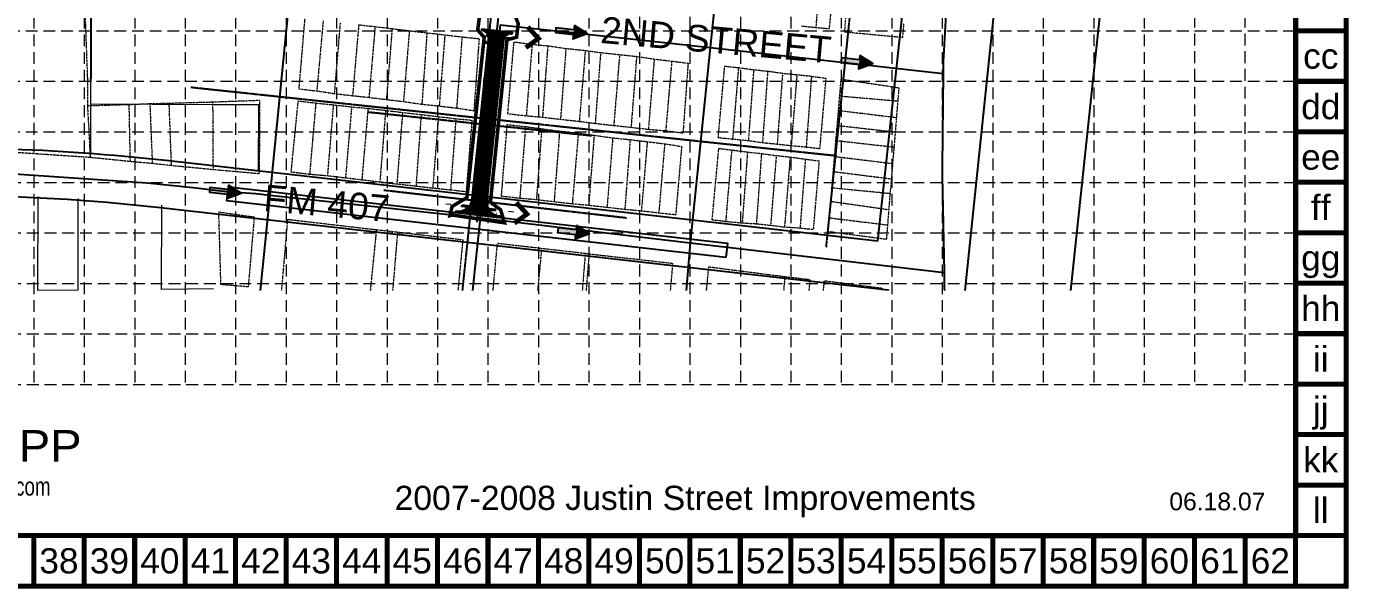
# Model space of a CAD drawing. Extents: x 332488 to 337969, y 579146 to 583084.
# Drawn here: x 335729 to 337969, y 579146 to 580098 of the extents above; entities that cross this region are included whole.
import ezdxf
from ezdxf.enums import TextEntityAlignment as Align

# ---------------------------------------------------------------- set-up
doc = ezdxf.new("R2010")
doc.units = 0
doc.header["$MEASUREMENT"] = 0
for name, pattern in [('ACAD_ISO14W100', [24, 12, -3, 0, -3, 0, -3, 0, -3]), ('CENTER2', [1.125, 0.75, -0.125, 0.125, -0.125]), ('DASHED', [0.75, 0.5, -0.25]), ('HIDDEN', [0.375, 0.25, -0.125]), ('PHANTOM', [2.5, 1.25, -0.25, 0.25, -0.25, 0.25, -0.25])]:
    doc.linetypes.add(name, pattern=pattern)
doc.layers.get('0').update_dxf_attribs({"color": 6})
for name, color, linetype in [('ARROWS', 252, 'Continuous'), ('BASE', 7, 'Continuous'), ('E-CULVERT', 1, 'Continuous'), ('E-FIRE HYD', 2, 'Continuous'), ('E-FLOWLINE-CULVERT', 1, 'ACAD_ISO14W100'), ('E-PVMT-FM407', 7, 'Continuous'), ('E-SanitarySewer', 2, 'HIDDEN'), ('E-WATER', 2, 'DASHED'), ('E-WATER VALVE', 7, 'Continuous'), ('GRID', 254, 'HIDDEN'), ('LIMITS OF DISTURBANCE', 1, 'PHANTOM'), ('LOGO', 7, 'Continuous'), ('P-CULVERT', 2, 'Continuous'), ('P-DRIVEWAY TRANSITION', 2, 'Continuous'), ('P-DRIVEWAY TRANSITION-H', 6, 'Continuous'), ('P-PVMT', 2, 'Continuous'), ('P-PVMT-H-Snyder', 6, 'Continuous'), ('parcel', 8, 'Continuous'), ('ROADS', 5, 'Continuous'), ('row', 1, 'Continuous'), ('SILT FENCE', 200, 'Continuous'), ('STREETNAME', 2, 'Continuous'), ('subdiv', 6, 'PHANTOM')]:
    doc.layers.add(name, color=color, linetype=linetype)
doc.layers.add('QUANTITIES', color=4, linetype='Continuous', plot=False)
doc.styles.add('LOGO1', font='ROCKEB.TTF', dxfattribs={"height": 25})
doc.styles.add('S1', font='simplex.shx', dxfattribs={"height": 60})
doc.styles.get("Standard").update_dxf_attribs({"font": 'ARIAL.TTF'})
doc.dimstyles.new('STANDARD$7', dxfattribs={"dimscale": 4, "dimtxt": 0.1, "dimasz": 0.15, "dimexe": 0.1, "dimexo": 0.05, "dimgap": 0.1, "dimtad": 0, "dimtoh": 1, "dimdec": 4, "dimzin": 0, "dimdsep": 46, "dimtxsty": 'S1', "dimcen": 0.1, "dimclrd": 256, "dimclre": 256, "dimclrt": 256, "dimadec": 0, "dimazin": 0, "dimtfac": 1, "dimtdec": 0, "dimtofl": 0, "dimtmove": 0, "dimatfit": 3, "dimfxl": 0, "dimtolj": 1, "dimtzin": 0, "dimlwd": -1, "dimlwe": -1, "dimarcsym": 0})

# ---------------------------------------------------------------- blocks, each defined once
blk = doc.blocks.new('E-WATER VALVE')
at = {"layer": 'E-WATER VALVE'}
for p, q in [((-1.3, 1.5), (1.3, 1.5)), ((0, 1.5), (0, -1.5))]:
    blk.add_line(p, q, dxfattribs=at)
blk = doc.blocks.new('FH')
at = {"layer": 'E-FIRE HYD'}
for p, q in [((336621.1, 580808.5), (336622.1, 580808.5)), ((336623.5, 580810.9), (336623.5, 580809.8)), ((336623.5, 580807.1), (336623.5, 580806.1)), ((336624.8, 580808.5), (336625.9, 580808.5))]:
    blk.add_line(p, q, dxfattribs=at)
at = {"layer": 'E-FIRE HYD', "linetype": 'Continuous'}
blk.add_circle((336623.5, 580808.5), 1.33, dxfattribs=at)
blk = doc.blocks.new('new logo')
at = {"layer": 'LOGO'}
h = blk.add_hatch(color=170, dxfattribs=at)
h.paths.add_polyline_path([(67.4, 44.1), (66.8, 44.7), (66.3, 45.2), (66, 45.8), (65.5, 46.4), (65.1, 47.2), (64.7, 47.9), (64.4, 48.5), (64.2, 49), (63.9, 49.6), (63.7, 50.1), (63.3, 51), (62.9, 52), (62.6, 52.8), (62.4, 53.3), (62.2, 53.7), (62.1, 54.2), (61.9, 54.7), (61.7, 55.2), (61.5, 55.7), (61.3, 56.3), (61, 56.8), (60.8, 57.4), (60.5, 57.9), (60.2, 58.5), (60, 59.1), (59.7, 59.6), (59.3, 60.2), (59, 60.8), (58.7, 61.3), (58.3, 61.9), (58, 62.4), (57.6, 62.9), (57.3, 63.4), (56.9, 63.9), (56.6, 64.3), (56.3, 64.7), (55.9, 65.1), (55.6, 65.5), (55.2, 65.9), (54.9, 66.2), (54, 66.2), (52.9, 66.3), (52, 66.5), (51.5, 66.6), (50.9, 66.8), (50.3, 67), (49.4, 67.4), (48.3, 67.9), (47.3, 68.6), (46.5, 69.3), (45.7, 70), (45, 70.8), (44.4, 71.5), (44, 72.2), (43.6, 72.7), (43.4, 72.9), (43.2, 73.2), (43.1, 73.4), (43, 73.5), (42.8, 73.7), (42.7, 73.7), (42.7, 73.8), (42.6, 73.8), (42.5, 73.7), (42.5, 73.6), (42.4, 73.5), (42.4, 73.4), (42.3, 73.2), (42.2, 72.8), (42, 72.1), (41.7, 71.5), (41.4, 70.9), (41, 70.3), (40.5, 69.8), (40, 69.2), (39.4, 68.7), (38.8, 68.2), (38.1, 67.7), (37.3, 67.3), (36.5, 66.9), (35.7, 66.6), (34.9, 66.3), (34, 66.1), (33, 66), (31.9, 65.9), (30.8, 65.9), (29.6, 65.9), (28.6, 66), (27.6, 66.1), (26.7, 66.4), (25.8, 66.7), (25, 67.1), (24.1, 67.6), (23.2, 68.2), (22.4, 68.9), (21.8, 69.5), (21.4, 69.9), (21, 70.4), (20.6, 70.9), (20.2, 71.5), (19.9, 72.1), (19.5, 72.9), (19.2, 73.8), (18.9, 74.8, -0.595729), (106.3, 106.8), (107, 107.5), (107.5, 108), (108.1, 108.6, 37.93689), (112.3, 104.5), (112.1, 104.2), (111.6, 103.7), (111.1, 103.1), (110.6, 102.5, -0.146449), (123.6, 75), (123.3, 74.5), (123.1, 74), (122.9, 73.5), (122.8, 73.1), (122.5, 72.4), (122.2, 71.7), (121.9, 71.1), (121.5, 70.5), (121.1, 70), (120.7, 69.5), (120.2, 69), (119.6, 68.6), (119, 68.1), (118.4, 67.7), (117.8, 67.4), (117.1, 67), (116.5, 66.7), (115.8, 66.5), (115, 66.3), (114.3, 66.1), (113.5, 66), (112.7, 65.9), (111.9, 65.8), (111.1, 65.8), (110.3, 65.8), (109.4, 65.9), (108.6, 66), (107.7, 66.2), (106.8, 66.4), (105.9, 66.7), (105.1, 67.1), (104.3, 67.5), (103.5, 68), (102.8, 68.6), (102.1, 69.3), (101.4, 70), (100.8, 70.7), (100.2, 71.4), (99.8, 72), (99.5, 72.5), (99.4, 72.8), (99.3, 73), (99.1, 73.2), (99, 73.4), (98.9, 73.5), (98.8, 73.6), (98.7, 73.6), (98.6, 73.6), (98.5, 73.5), (98.4, 73.4), (98.4, 73.3), (98.3, 73.2), (98.2, 73), (98.1, 72.8), (97.8, 72.4), (97.4, 71.8), (96.9, 71.1), (96.4, 70.5), (95.9, 70.1), (95.4, 69.6), (94.8, 69.1), (94.2, 68.6), (93.5, 68.2), (92.8, 67.7), (91.9, 67.3), (91, 66.9), (90.1, 66.6), (89.4, 66.4), (88.6, 66.2), (87.8, 66.1), (87.6, 65.6), (87.4, 65.1), (87.1, 64.4), (86.9, 63.8), (86.6, 63), (86.3, 62.2), (85.9, 61.3), (85.6, 60.4), (85.3, 59.5), (84.9, 58.6), (84.6, 57.7), (84.2, 56.7), (83.9, 55.8), (83.5, 54.9), (83.2, 54), (82.9, 53.2), (82.6, 52.4), (82.3, 51.6), (82.1, 51), (81.9, 50.3), (81.6, 49.8), (81.3, 48.9), (80.9, 48.1), (80.5, 47.3), (80.1, 46.6), (79.6, 45.9), (79.1, 45.4), (78.6, 44.8), (78.1, 44.3), (77.6, 43.9), (77, 43.5), (76.5, 43.1), (75.9, 42.8), (75.3, 42.6), (74.6, 42.3), (73.7, 42.1), (73, 41.9), (72.2, 41.9), (71.6, 42), (70.9, 42.2), (70.1, 42.5), (69.4, 42.8), (68.7, 43.1), (68, 43.5)])
h.paths.add_polyline_path([(71.8, 72), (70.7, 73.9), (70.1, 75.2), (69.7, 74.3), (68.7, 72.6), (67.9, 71.7), (67.9, 71.5), (68.1, 71.2), (68.3, 71), (68.4, 70.8), (68.5, 70.6), (68.7, 70.4), (68.8, 70.2), (68.9, 70.1), (69, 70), (69.1, 69.8), (69.3, 69.7), (69.4, 69.7), (69.5, 69.6), (69.6, 69.5), (69.7, 69.5), (69.8, 69.4), (69.9, 69.4), (70.1, 69.3), (70.2, 69.3), (70.3, 69.2), (70.4, 69.2), (70.5, 69.2), (70.6, 69.2), (70.8, 69.2), (70.9, 69.2), (71, 69.2), (71.1, 69.2), (71.2, 69.2), (71.3, 69.2), (71.4, 69.2), (71.5, 69.2), (71.6, 69.2), (71.7, 69.3), (71.8, 69.3), (71.9, 69.3), (72, 69.4), (72.1, 69.5), (72.2, 69.5), (72.3, 69.6), (72.5, 69.6), (72.6, 69.7), (72.7, 69.8), (72.8, 69.9), (72.9, 70), (73, 70.1), (73.1, 70.2), (73.2, 70.3), (73.3, 70.4), (72.5, 71.1)], flags=17)
blk.add_hatch(color=240, dxfattribs=at).paths.add_polyline_path([(117.7, 117.3), (118.9, 118.2), (119.8, 118.9), (120.6, 119.5), (121.3, 119.9), (121.9, 120.3), (122.4, 120.6), (122.8, 120.9), (123.1, 121.1), (123.4, 121.3), (123.7, 121.4), (124, 121.6), (124.2, 121.7), (124.4, 121.8), (124.6, 121.9), (124.8, 121.9), (125, 122), (125.2, 122.1), (125.4, 122.2), (125.6, 122.2), (125.8, 122.3), (125.9, 122.4), (126.1, 122.4), (126.3, 122.5), (126.4, 122.5), (126.6, 122.6), (126.7, 122.6), (126.8, 122.7), (126.9, 122.7), (127.1, 122.7), (127.2, 122.8), (127.3, 122.8), (127.4, 122.8), (127.5, 122.8), (127.6, 122.8), (127.7, 122.8), (127.8, 122.8), (127.9, 122.8), (128, 122.8), (128.1, 122.8), (128.1, 122.8), (128.2, 122.8), (128.3, 122.8), (128.4, 122.8), (128.4, 122.7), (128.5, 122.7), (128.5, 122.7), (128.6, 122.7), (128.6, 122.6), (128.7, 122.6), (128.7, 122.6), (128.7, 122.5), (128.7, 122.5), (128.8, 122.4), (128.8, 122.4), (128.8, 122.3), (128.8, 122.3), (128.8, 122.2), (128.8, 122.1), (128.8, 122.1), (128.8, 122), (128.8, 121.9), (128.8, 121.8), (128.8, 121.8), (128.8, 121.7), (128.8, 121.6), (128.7, 121.5), (128.7, 121.4), (128.7, 121.3), (128.6, 121.3), (128.6, 121.2), (128.5, 121.1), (128.4, 121), (128.4, 120.8), (128.3, 120.7), (128.2, 120.6), (128.1, 120.4), (128, 120.3), (127.8, 120.1), (127.7, 120), (127.6, 119.8), (127.4, 119.6), (127.3, 119.4), (127.1, 119.2), (126.8, 119), (126.6, 118.8), (126.3, 118.5), (125.9, 118.2), (125.5, 117.9), (125.1, 117.5), (124.6, 117), (124, 116.6), (123.5, 116.1), (122.9, 115.6), (122.3, 115.1), (121.7, 114.5), (121.1, 114), (120.6, 113.5), (120, 113), (119.5, 112.5), (119, 112), (118.5, 111.5), (118, 111), (117.5, 110.5), (117, 109.9), (116.5, 109.4), (116, 108.8), (115.5, 108.3), (115, 107.7), (114.5, 107.1), (114, 106.6), (113.5, 106), (113, 105.4), (112.5, 104.8), (112.1, 104.2), (111.6, 103.7), (111.1, 103.1), (110.6, 102.4), (110.1, 101.8), (109.6, 101.1), (109, 100.4), (108.5, 99.7), (107.9, 98.9), (107.3, 98.1), (106.7, 97.3), (106, 96.4), (105.4, 95.6), (104.8, 94.7), (104.2, 93.9), (103.6, 93.1), (103.1, 92.3), (102.5, 91.5), (102, 90.6), (101.4, 89.8), (100.9, 89), (100.3, 88.2), (99.8, 87.3), (99.2, 86.5), (98.6, 85.6), (98.1, 84.7), (97.5, 83.8), (96.9, 82.9), (96.4, 82), (95.9, 81.1), (95.4, 80.3), (94.9, 79.5), (94.5, 78.7), (94, 78), (93.6, 77.2), (93.2, 76.5), (92.8, 75.8), (92.4, 75), (92, 74.3), (91.6, 73.5), (91.2, 72.8), (90.8, 72), (90.4, 71.3), (90, 70.6), (89.6, 69.9), (89.3, 69.3), (89, 68.7), (88.8, 68.2), (88.5, 67.7), (88.3, 67.3), (88.1, 66.9), (88, 66.5), (87.8, 66.1), (87.6, 65.6), (87.4, 65.1), (87.1, 64.4), (86.9, 63.8), (86.6, 63), (86.3, 62.2), (85.9, 61.3), (85.6, 60.4), (85.3, 59.5), (84.9, 58.6), (84.6, 57.7), (84.2, 56.7), (83.9, 55.8), (83.5, 54.9), (83.2, 54), (82.9, 53.2), (82.6, 52.4), (82.3, 51.6), (82.1, 51), (81.9, 50.3), (81.6, 49.8), (81.4, 49.2), (81.2, 48.7), (81, 48.3), (80.8, 47.9), (80.6, 47.5), (80.4, 47.1), (80.2, 46.7), (80, 46.4), (79.7, 46.1), (79.5, 45.8), (79.2, 45.5), (79, 45.2), (78.7, 44.9), (78.5, 44.7), (78.2, 44.4), (78, 44.2), (77.7, 44), (77.4, 43.8), (77.2, 43.6), (76.9, 43.4), (76.6, 43.2), (76.3, 43), (76, 42.9), (75.7, 42.7), (75.5, 42.6), (75.2, 42.5), (74.9, 42.4), (74.6, 42.3), (74.3, 42.2), (74, 42.1), (73.8, 42.1), (73.5, 42), (73.2, 42), (73, 41.9), (72.7, 41.9), (72.5, 41.9), (72.2, 41.9), (72, 42), (71.8, 42), (71.5, 42.1), (71.3, 42.1), (71.1, 42.2), (70.8, 42.2), (70.6, 42.3), (70.4, 42.4), (70.1, 42.5), (69.9, 42.6), (69.6, 42.7), (69.4, 42.8), (69.2, 42.9), (68.9, 43), (68.7, 43.1), (68.5, 43.2), (68.2, 43.4), (68, 43.6), (67.8, 43.7), (67.6, 43.9), (67.4, 44.1), (67.2, 44.3), (67, 44.5), (66.8, 44.7), (66.6, 44.9), (66.5, 45.1), (66.3, 45.4), (66.1, 45.6), (65.9, 45.9), (65.7, 46.2), (65.4, 46.6), (65.2, 47), (65, 47.4), (64.7, 47.9), (64.4, 48.5), (64.2, 49), (63.9, 49.6), (63.7, 50.1), (63.4, 50.7), (63.2, 51.3), (63, 51.8), (62.8, 52.3), (62.6, 52.8), (62.4, 53.3), (62.2, 53.7), (62.1, 54.2), (61.9, 54.7), (61.7, 55.2), (61.5, 55.7), (61.3, 56.3), (61, 56.8), (60.8, 57.4), (60.5, 57.9), (60.2, 58.5), (60, 59.1), (59.7, 59.6), (59.3, 60.2), (59, 60.8), (58.7, 61.3), (58.3, 61.9), (58, 62.4), (57.6, 62.9), (57.3, 63.4), (56.9, 63.9), (56.6, 64.3), (56.3, 64.7), (55.9, 65.1), (55.6, 65.5), (55.2, 65.9), (54.9, 66.3), (54.5, 66.6), (54.1, 67), (53.7, 67.4), (53.3, 67.8), (52.8, 68.1), (52.4, 68.5), (51.9, 68.9), (51.4, 69.3), (50.9, 69.7), (50.5, 70), (50, 70.4), (49.5, 70.8), (49.1, 71.1), (48.7, 71.5), (48.2, 71.8), (47.8, 72.1), (47.5, 72.4), (47.1, 72.7), (46.8, 72.9), (46.6, 73.1), (46.3, 73.3), (46.1, 73.5), (45.9, 73.6), (45.7, 73.8), (45.6, 73.9), (45.5, 74), (45.3, 74.2), (45.2, 74.3), (45.1, 74.4), (45, 74.6), (45, 74.7), (44.9, 74.8), (44.8, 75), (44.8, 75.1), (44.8, 75.2), (44.7, 75.4), (44.7, 75.5), (44.7, 75.7), (44.7, 75.8), (44.7, 76), (44.7, 76.1), (44.7, 76.3), (44.8, 76.4), (44.8, 76.6), (44.9, 76.7), (44.9, 76.9), (45, 77.1), (45.1, 77.2), (45.2, 77.4), (45.3, 77.6), (45.4, 77.8), (45.6, 78), (45.7, 78.2), (45.9, 78.5), (46.1, 78.7), (46.3, 79), (46.6, 79.3), (46.8, 79.5), (47.1, 79.8), (47.3, 80.1), (47.6, 80.4), (47.9, 80.7), (48.2, 81), (48.5, 81.3), (48.8, 81.6), (49.2, 81.9), (49.5, 82.2), (49.8, 82.5), (50.1, 82.7), (50.4, 83), (50.7, 83.2), (51, 83.4), (51.2, 83.6), (51.5, 83.8), (51.7, 83.9), (51.9, 84.1), (52.1, 84.2), (52.2, 84.3), (52.4, 84.4), (52.5, 84.5), (52.7, 84.5), (52.8, 84.6), (53, 84.6), (53.1, 84.6), (53.2, 84.7), (53.3, 84.7), (53.5, 84.7), (53.6, 84.7), (53.7, 84.7), (53.8, 84.7), (54, 84.7), (54.1, 84.6), (54.2, 84.6), (54.3, 84.5), (54.5, 84.5), (54.6, 84.4), (54.7, 84.4), (54.9, 84.3), (55, 84.2), (55.2, 84.1), (55.3, 84.1), (55.5, 84), (55.7, 83.9), (55.9, 83.7), (56.1, 83.6), (56.4, 83.4), (56.7, 83.2), (57, 83), (57.3, 82.8), (57.7, 82.5), (58, 82.3), (58.4, 82), (58.8, 81.7), (59.2, 81.4), (59.6, 81.1), (60, 80.8), (60.4, 80.5), (60.8, 80.2), (61.2, 79.9), (61.5, 79.6), (61.9, 79.3), (62.3, 78.9), (62.6, 78.6), (63, 78.3), (63.3, 77.9), (63.7, 77.5), (64, 77.2), (64.3, 76.8), (64.6, 76.4), (64.9, 76), (65.2, 75.6), (65.5, 75.2), (65.8, 74.8), (66.1, 74.4), (66.4, 74), (66.7, 73.6), (66.9, 73.2), (67.2, 72.8), (67.4, 72.5), (67.6, 72.1), (67.8, 71.8), (67.9, 71.5), (68.1, 71.2), (68.3, 71), (68.4, 70.8), (68.5, 70.6), (68.7, 70.4), (68.8, 70.2), (68.9, 70.1), (69, 70), (69.1, 69.8), (69.3, 69.7), (69.4, 69.7), (69.5, 69.6), (69.6, 69.5), (69.7, 69.5), (69.8, 69.4), (69.9, 69.4), (70.1, 69.3), (70.2, 69.3), (70.3, 69.2), (70.4, 69.2), (70.5, 69.2), (70.6, 69.2), (70.8, 69.2), (70.9, 69.2), (71, 69.2), (71.1, 69.2), (71.2, 69.2), (71.3, 69.2), (71.4, 69.2), (71.5, 69.2), (71.6, 69.2), (71.7, 69.3), (71.8, 69.3), (71.9, 69.3), (72, 69.4), (72.1, 69.5), (72.2, 69.5), (72.3, 69.6), (72.5, 69.6), (72.6, 69.7), (72.7, 69.8), (72.8, 69.9), (72.9, 70), (73, 70.1), (73.1, 70.2), (73.2, 70.3), (73.3, 70.5), (73.5, 70.6), (73.6, 70.8), (73.7, 70.9), (73.9, 71.1), (74, 71.3), (74.2, 71.5), (74.3, 71.8), (74.5, 72), (74.7, 72.3), (74.9, 72.6), (75.1, 72.8), (75.3, 73.1), (75.6, 73.5), (75.8, 73.8), (76.1, 74.1), (76.4, 74.5), (76.7, 74.9), (77, 75.3), (77.3, 75.7), (77.7, 76.1), (78, 76.5), (78.4, 77), (78.8, 77.4), (79.2, 77.9), (79.6, 78.4), (80, 78.9), (80.5, 79.5), (81, 80), (81.5, 80.6), (82, 81.1), (82.5, 81.7), (83, 82.3), (83.6, 82.9), (84.1, 83.5), (84.7, 84.1), (85.2, 84.7), (85.7, 85.3), (86.2, 85.8), (86.7, 86.4), (87.2, 86.9), (87.7, 87.4), (88.1, 87.9), (88.6, 88.5), (89.1, 89), (89.5, 89.5), (90, 90.1), (90.5, 90.6), (91, 91.2), (91.5, 91.7), (92.1, 92.3), (92.6, 92.9), (93.2, 93.5), (93.8, 94.1), (94.4, 94.8), (95, 95.4), (95.6, 96), (96.3, 96.7), (96.9, 97.3), (97.6, 98), (98.2, 98.6), (98.8, 99.2), (99.4, 99.8), (100, 100.3), (100.5, 100.9), (101.1, 101.4), (101.6, 102), (102.1, 102.5), (102.7, 103.1), (103.2, 103.6), (103.7, 104.1), (104.2, 104.7), (104.8, 105.2), (105.3, 105.8), (105.9, 106.3), (106.4, 106.9), (107, 107.5), (107.5, 108), (108.1, 108.6), (108.7, 109.2), (109.3, 109.8), (109.9, 110.3), (110.4, 110.9), (111, 111.5), (111.6, 112), (112.2, 112.6), (112.8, 113.1), (113.4, 113.6), (114, 114.2), (114.6, 114.7), (115.3, 115.3), (116, 115.9), (116.8, 116.6)])
at = {"layer": 'LOGO', "style": 'LOGO1'}
for s, height, width, p in [('SWPPP', 31.32, 1.115, (137, 67)), ('www.swppp.com', 18.112, 0.77, (135, 33.4))]:
    blk.add_text(s, height=height, dxfattribs=dict(at, width=width)).set_placement(p)
blk = doc.blocks.new('A$C796B4345')
at = {"layer": 'SILT FENCE', "color": 200, "linetype": 'DASHED', "ltscale": 80, "const_width": 8, "flags": 128}
blk.add_lwpolyline([(38.2, 22.7), (20.7, 2.7), (3, 22.3)], dxfattribs=at)
blk = doc.blocks.new('arrow')
blk.add_lwpolyline([(-67, -25.4), (-59.3, -25.4), (-59.6, -56.1), (-51.9, -56.2), (-51.6, -25.5), (-44, -25.5), (-55.3, -2.4), (-67, -25.4)], close=True)
at = {"color": 254}
for points in [[(-44, -25.5), (-67, -25.4), (-55.3, -2.4), (-67, -25.4)], [(-59.6, -56.1), (-51.9, -56.2), (-59.3, -25.4), (-51.6, -25.5)]]:
    blk.add_solid(points, dxfattribs=at)

msp = doc.modelspace()

# ---------------------------------------------------------------- hatches: boundary and pattern name
at = {"layer": 'P-DRIVEWAY TRANSITION-H'}
h = msp.add_hatch(dxfattribs=at)
h.set_pattern_fill('NET', color=253, scale=15, angle=45, style=0)
h.paths.add_polyline_path([(336506, 579999.4), (336504.2, 580001.6), (336505.2, 580010.9), (336507.4, 580012.7)])
h = msp.add_hatch(dxfattribs=at)
h.set_pattern_fill('NET', color=253, scale=15, angle=45, style=0)
h.set_pattern_definition([(45, (-21.399, -205.4482), (-1.3258252147, 1.3258252147), []), (135, (-21.399, -205.4482), (-1.3258252147, -1.3258252147), [])])
h.paths.add_polyline_path([(336527.9, 579997.2), (336530.1, 579999), (336531.3, 580010.3), (336529.5, 580012.5)])
h = msp.add_hatch(dxfattribs=at)
h.set_pattern_fill('NET', color=253, scale=15, angle=225, style=0)
h.set_pattern_definition([(225, (673042.5756, 1160079.9207), (1.3258252147, -1.3258252147), []), (315, (673042.5756, 1160079.9207), (1.3258252147, 1.3258252147), [])])
h.paths.add_polyline_path([(336493.3, 579877.3), (336491.1, 579875.5), (336489.9, 579864.1), (336491.7, 579861.9)])
h = msp.add_hatch(dxfattribs=at)
h.set_pattern_fill('NET', color=253, scale=15, angle=45, style=0)
h.set_pattern_definition([(45, (-38.9653, -374.0995), (-1.3258252147, 1.3258252147), []), (135, (-38.9653, -374.0995), (-1.3258252147, -1.3258252147), [])])
h.paths.add_polyline_path([(336510.3, 579828.6), (336512.5, 579830.3), (336513.7, 579841.7), (336511.9, 579843.9)])
at = {"layer": 'P-PVMT-H-Snyder'}
h = msp.add_hatch(dxfattribs=at)
h.set_pattern_fill('ANSI31', color=253, scale=20, style=0)
edge = h.paths.add_edge_path()
edge.add_line((336500.7, 580093.4), (336500.6, 580092.4))
edge.add_arc((336499.1, 580077.5), 15, -5.9463, 84.0537, ccw=False)
edge.add_line((336514, 580075.9), (336485.8, 579805.7))
edge.add_arc((336461, 579808.3), 25, 263.5269, 354.0537, ccw=False)
edge.add_line((336458.1, 579783.4), (336458, 579782.4))
edge.add_line((336458, 579782.4), (336529.6, 579774.3))
edge.add_line((336529.6, 579774.3), (336529.7, 579775.3))
edge.add_arc((336532.5, 579800.1), 25, 174.0537, 263.5269, ccw=False)
edge.add_line((336507.6, 579802.7), (336535.8, 580073.3))
edge.add_arc((336550.7, 580071.7), 15, 84.0537, 174.0537, ccw=False)
edge.add_line((336552.3, 580086.6), (336552.4, 580087.6))
edge.add_line((336552.4, 580087.6), (336500.7, 580093.4))

# ---------------------------------------------------------------- linework, layer by layer
at = {"layer": 'BASE', "color": 9}
msp.add_line((337879.2, 582484.3), (337879.2, 579235.3), dxfattribs=at)
at = {"layer": 'BASE', "const_width": 8.55}
for points in [[(332492.7, 579149.8), (337964.7, 579149.8), (337964.7, 582569.8), (332492.7, 582569.8)], [(332578, 579235.3), (337879.4, 579235.1), (337879.3, 582484.3), (332579.1, 582484.4)]]:
    msp.add_lwpolyline(points, close=True, dxfattribs=at)
for points in [[(337964.7, 580090.3), (337879.2, 580090.3)], [(337964.7, 580004.8), (337879.2, 580004.8)], [(337964.7, 579919.3), (337879.2, 579919.3)], [(337964.7, 579833.8), (337879.2, 579833.8)], [(337964.7, 579748.3), (337879.2, 579748.3)], [(337964.7, 579662.8), (337879.2, 579662.8)], [(337964.7, 579577.3), (337879.2, 579577.3)], [(337964.7, 579491.8), (337879.2, 579491.8)], [(337964.7, 579406.3), (337879.2, 579406.3)], [(337964.7, 579320.8), (337879.2, 579320.8)], [(335741.7, 579149.8), (335741.7, 579235.3)], [(335827.2, 579149.8), (335827.2, 579235.3)], [(335912.7, 579149.8), (335912.7, 579235.3)], [(335998.2, 579149.8), (335998.2, 579235.3)], [(336083.7, 579149.8), (336083.7, 579235.3)], [(336169.2, 579149.8), (336169.2, 579235.3)], [(336254.7, 579149.8), (336254.7, 579235.3)], [(336340.2, 579149.8), (336340.2, 579235.3)], [(336425.7, 579149.8), (336425.7, 579235.3)], [(336511.2, 579149.8), (336511.2, 579235.3)], [(336596.7, 579149.8), (336596.7, 579235.3)], [(336682.2, 579149.8), (336682.2, 579235.3)], [(336767.7, 579149.8), (336767.7, 579235.3)], [(336853.2, 579149.8), (336853.2, 579235.3)], [(336938.7, 579149.8), (336938.7, 579235.3)], [(337024.2, 579149.8), (337024.2, 579235.3)], [(337109.7, 579149.8), (337109.7, 579235.3)], [(337195.2, 579149.8), (337195.2, 579235.3)], [(337280.7, 579149.8), (337280.7, 579235.3)], [(337366.2, 579149.8), (337366.2, 579235.3)], [(337451.7, 579149.8), (337451.7, 579235.3)], [(337537.2, 579149.8), (337537.2, 579235.3)], [(337622.7, 579149.8), (337622.7, 579235.3)], [(337708.2, 579149.8), (337708.2, 579235.3)], [(337793.7, 579149.8), (337793.7, 579235.3)], [(337964.7, 579235.3), (337879.2, 579235.3)], [(337879.2, 579149.8), (337879.2, 579235.3)]]:
    msp.add_lwpolyline(points, dxfattribs=at)
at = {"layer": 'DEFPOINTS', "color": 4}
msp.add_line((337319.3, 579650.7), (337605.7, 582400.2), dxfattribs=at)
at = {"layer": 'E-CULVERT', "color": 5, "flags": 128}
msp.add_lwpolyline([(336514.9, 580081.7), (336540.3, 580078.9), (336540.2, 580077.7), (336514.8, 580080.5)], close=True, dxfattribs=at)
at = {"layer": 'E-PVMT-FM407', "flags": 128}
msp.add_lwpolyline([(336914, 579706.5), (336068.9, 579802.4), (336071.6, 579826.3), (336916.7, 579730.4)], close=True, dxfattribs=at)
at = {"layer": 'E-SanitarySewer', "color": 33, "ltscale": 0.5}
for p, q in [((335838.7, 580003.6), (335839.3, 580181.3)), ((336007.6, 579994.9), (337100.2, 579879))]:
    msp.add_line(p, q, dxfattribs=at)
at = {"layer": 'E-SanitarySewer', "color": 33, "ltscale": 0.5, "flags": 128}
msp.add_lwpolyline([(337084.3, 579723.9), (337243.3, 581276.3), (337245.8, 581341.7, 0.160254), (337212.6, 581457.4), (337252.2, 581903.2)], format="xyb", dxfattribs=at)
at = {"layer": 'E-SanitarySewer', "color": 33, "linetype": 'Continuous', "ltscale": 0.5, "const_width": 2, "flags": 128}
msp.add_lwpolyline([(337099.2, 579879, 1), (337101.2, 579879, 1)], format="xyb", close=True, dxfattribs=at)
at = {"layer": 'E-WATER', "color": 120, "ltscale": 0.5}
for p, q in [((336468.2, 579650.7), (336554.8, 580481.5)), ((336510, 580070.6), (336511.9, 580070.4)), ((336308.3, 579952.9), (336686.8, 579912.8)), ((336745.8, 579773.1), (336334.2, 579820.1))]:
    msp.add_line(p, q, dxfattribs=at)
at = {"layer": 'GRID', "color": 252, "linetype": 'HIDDEN', "lineweight": 0, "ltscale": 80}
for p, q in [((335741.7, 582484.3), (335741.7, 579491.4)), ((335827.2, 582484.3), (335827.2, 579491.4)), ((335912.7, 582484.3), (335912.7, 579491.4)), ((335998.2, 582484.3), (335998.2, 579491.4)), ((336083.7, 582484.3), (336083.7, 579491.4)), ((336169.2, 582484.3), (336169.2, 579491.4)), ((336254.7, 582484.3), (336254.7, 579491.4)), ((336340.2, 582484.3), (336340.2, 579491.4)), ((336425.7, 582484.3), (336425.7, 579491.4)), ((336511.2, 582484.3), (336511.2, 579491.4)), ((336596.7, 582484.3), (336596.7, 579491.4)), ((336682.2, 582484.3), (336682.2, 579491.4)), ((336767.7, 582484.3), (336767.7, 579491.4)), ((336853.2, 582484.3), (336853.2, 579491.4)), ((336938.7, 582484.3), (336938.7, 579491.4)), ((337024.2, 582484.3), (337024.2, 579491.4)), ((337109.7, 582484.3), (337109.7, 579491.4)), ((337195.2, 582484.3), (337195.2, 579491.4)), ((337280.7, 582484.3), (337280.7, 579491.4)), ((337366.2, 582484.3), (337366.2, 579491.4)), ((337451.7, 582484.3), (337451.7, 579491.4)), ((337537.2, 582484.3), (337537.2, 579491.4)), ((337622.7, 582484.3), (337622.7, 579491.4)), ((337708, 582485.7), (337708, 579491.4)), ((337793.5, 582485.7), (337793.5, 579491.4)), ((332578.2, 580090.3), (337879.2, 580090.3)), ((332578.2, 580004.8), (337879.2, 580004.8)), ((332578.2, 579919.3), (337879.2, 579919.3)), ((332580.1, 579833.4), (337881.1, 579833.4)), ((332580.1, 579747.9), (337881.1, 579747.9)), ((332580.1, 579662.4), (337881.1, 579662.4)), ((332580.1, 579576.9), (337881.1, 579576.9)), ((332580.1, 579491.4), (337881.1, 579491.4))]:
    msp.add_line(p, q, dxfattribs=at)
at = {"layer": 'LIMITS OF DISTURBANCE', "color": 1, "linetype": 'DASHED', "ltscale": 80, "const_width": 6, "flags": 128}
msp.add_lwpolyline([(336446.8, 579777.3), (336450.4, 579792.9), (336475.5, 579807.8), (336504.8, 580079.2), (336493.8, 580091.6), (336497.3, 580118.7), (336512.5, 580134.7), (336540.3, 580419.9), (336525.6, 580442), (336604.3, 580433.2), (336580.8, 580416.6), (336552.2, 580128.8), (336562.5, 580102.3), (336559.6, 580079.5), (336543.4, 580075), (336515.3, 579799.9), (336532.6, 579787.2), (336539.2, 579765.1), (336450.8, 579778.3)], close=True, dxfattribs=at)
at = {"layer": 'P-CULVERT', "color": 5, "flags": 128}
for points in [[(336508.8, 580081.2), (336508.9, 580082.4), (336514.9, 580081.7), (336514.7, 580080.5)], [(336540.2, 580077.7), (336540.3, 580078.9), (336546.3, 580078.2), (336546.2, 580077)], [(336467.5, 579795.3), (336476.4, 579794.2), (336476, 579791.4), (336467.1, 579792.6)], [(336468.1, 579794.5), (336475.6, 579793.5), (336475.4, 579792.3), (336468, 579793.2)], [(336475.6, 579793.5), (336515.2, 579788.4), (336515.1, 579787.2), (336475.4, 579792.3)], [(336523.2, 579785.4), (336514.2, 579786.5), (336514.6, 579789.3), (336523.5, 579788.1)], [(336522.5, 579786.2), (336515.1, 579787.2), (336515.2, 579788.4), (336522.7, 579787.5)]]:
    msp.add_lwpolyline(points, close=True, dxfattribs=at)
at = {"layer": 'P-DRIVEWAY TRANSITION', "color": 7, "flags": 128}
for points in [[(336506, 579999.4), (336504.2, 580001.6), (336505.2, 580010.9), (336507.4, 580012.7)], [(336527.9, 579997.2), (336530.1, 579999), (336531.3, 580010.3), (336529.5, 580012.5)], [(336493.3, 579877.3), (336491.1, 579875.5), (336489.9, 579864.1), (336491.7, 579861.9)], [(336510.3, 579828.6), (336512.5, 579830.3), (336513.7, 579841.7), (336511.9, 579843.9)]]:
    msp.add_lwpolyline(points, close=True, dxfattribs=at)
at = {"layer": 'P-PVMT', "color": 7, "linetype": 'CENTER2'}
msp.add_line((336492.8, 579766.1), (336669.1, 581459), dxfattribs=at)
at = {"layer": 'P-PVMT', "color": 7, "flags": 128}
msp.add_lwpolyline([(336500.7, 580093.4), (336500.6, 580092.4, -0.414214), (336514, 580075.9), (336485.8, 579805.7, -0.416909), (336458.1, 579783.4), (336458, 579782.4), (336529.6, 579774.3), (336529.7, 579775.3, -0.411524), (336507.6, 579802.7), (336535.8, 580073.3, -0.414214), (336552.3, 580086.6), (336552.4, 580087.6)], format="xyb", close=True, dxfattribs=at)
at = {"layer": 'parcel', "lineweight": 0}
for p, q in [((335838.5, 579966.4), (335839, 580101.4)), ((335838.2, 579880.1), (335838.5, 579966.4)), ((335838.5, 579966.4), (336047.4, 579965.7)), ((336047.4, 579965.7), (336122.4, 579965.5)), ((336122.4, 579965.5), (336122, 579851.9)), ((335748.9, 579650.6), (335749.4, 579809.5)), ((335816.6, 579806.3), (335816.3, 579651.2)), ((335958.2, 579652.3), (335958.7, 579794.9)), ((335816.3, 579651.2), (335748.9, 579650.6)), ((336046.4, 579653), (335958.2, 579652.3))]:
    msp.add_line(p, q, dxfattribs=at)
at = {"layer": 'QUANTITIES', "flags": 128}
msp.add_lwpolyline([(336552.5, 580087.6), (336552.2, 580085, 0.422961), (336537.3, 580073.1), (336509.1, 579802.6, 0.430142), (336531.3, 579776.7), (336531.1, 579774.2), (336456.5, 579782.6), (336456.8, 579785.1, 0.435961), (336484.3, 579805.8), (336512.5, 580076.1, 0.415025), (336500.6, 580090.8), (336500.8, 580093.4)], format="xyb", close=True, dxfattribs=at)
at = {"layer": 'ROADS', "color": 7}
for p, q in [((336924.6, 580409.4), (336887.5, 580061.8)), ((337294.8, 580253.4), (337282.6, 580046.8)), ((336175.4, 580155.4), (336141.8, 579811.9)), ((336531.7, 580100.4), (336498, 579773.3)), ((336531.7, 580100.4), (336789.1, 580072.9)), ((336789.1, 580072.9), (336887.5, 580061.8)), ((336887.5, 580061.8), (336853.7, 579731.4)), ((336887.5, 580061.8), (337282, 580018.1)), ((337282.1, 580039.4), (337282, 580018.1)), ((337282.6, 580046.8), (337282.1, 580039.4)), ((337282, 580018.1), (337281.5, 579965.6)), ((337281.5, 579965.6), (337280.4, 579860.6)), ((337280.4, 579860.6), (337280.8, 579844.2)), ((335692.3, 579849.4), (335933.6, 579832.6)), ((337280.8, 579844.2), (337283.7, 579681)), ((335933.6, 579832.6), (336011.8, 579824.9)), ((336011.8, 579824.9), (336068.8, 579818)), ((336068.8, 579818), (336118, 579814.5)), ((336118, 579814.5), (336141.8, 579811.9)), ((336141.8, 579811.9), (336125.3, 579650.7)), ((336141.8, 579811.9), (336476, 579775.9)), ((336476, 579775.9), (336498, 579773.3)), ((336498, 579773.3), (336485.2, 579650.7)), ((336498, 579773.3), (336853.7, 579731.4)), ((336853.7, 579731.4), (336846.9, 579650.7)), ((336853.7, 579731.4), (337283.7, 579681)), ((337283.7, 579681), (337284.2, 579654.7)), ((337284.2, 579654.7), (337284.3, 579650.7))]:
    msp.add_line(p, q, dxfattribs=at)
at = {"layer": 'row', "color": 253, "flags": 128}
msp.add_lwpolyline([(337171.3, 579734), (335965.4, 579870.4, 0.02092), (335686.7, 579890.1), (335853.3, 581511.3), (337345.8, 581350.3)], format="xyb", close=True, dxfattribs=at)
msp.add_lwpolyline([(337498.6, 579650.7), (337667.7, 581247.8)], dxfattribs=at)
msp.add_lwpolyline([(333358.7, 579650.7), (333357.4, 579819.4), (333857.4, 579814.8), (333857.4, 579779.8), (335332.4, 579781.9), (335332.4, 579811.9), (335594.5, 579811.5, -0.027818), (335956.4, 579790.9), (337189.2, 579651.4), (337189.4, 579650.7)], format="xyb", dxfattribs=at)
at = {"layer": 'subdiv', "color": 253, "lineweight": 0}
for p, q in [((337076, 580212), (337066.5, 580095.5)), ((337100.2, 580209), (337089, 580093.5)), ((335827.2, 580156.3), (335832.5, 580012.7)), ((336191.2, 579991.5), (336201.2, 580111)), ((336232, 580107.5), (336221.2, 579988)), ((336260.8, 580104), (336250.8, 579983.5)), ((337115.5, 580088), (337117.5, 580114)), ((336292.2, 580100.5), (336281.8, 579980)), ((336292.2, 580100.5), (336320, 580097.5)), ((336320, 580097.5), (336309.5, 579977)), ((336320, 580097.5), (336348.8, 580094)), ((336348.8, 580094), (336339.2, 579973.5)), ((336348.8, 580094), (336378, 580090.5)), ((336378, 580090.5), (336368, 579970)), ((336378, 580090.5), (336407.8, 580087)), ((336407.8, 580087), (336399.2, 579965.5)), ((336407.8, 580087), (336438.2, 580083.5)), ((336438.2, 580083.5), (336428.5, 579962.5)), ((336438.2, 580083.5), (336467.2, 580080)), ((337066.5, 580095.5), (337042.2, 580098)), ((337089, 580093.5), (337066.5, 580095.5)), ((337213.2, 580079), (337115.5, 580088)), ((337215.2, 580102), (337213.2, 580079)), ((336467.2, 580080), (336458, 579959)), ((336467.2, 580080), (336496.2, 580077)), ((336496.2, 580077), (336487.2, 579954.5)), ((336544.8, 579949.5), (336555.2, 580071.5)), ((336555.2, 580071.5), (336586, 580067.5)), ((336586, 580067.5), (336576, 579946)), ((336586, 580067.5), (336612.5, 580065)), ((336612.5, 580065), (336603.5, 579943.5)), ((336612.5, 580065), (336643.2, 580060.5)), ((336643.2, 580060.5), (336634, 579940)), ((336643.2, 580060.5), (336676, 580057)), ((336676, 580057), (336665.8, 579936.5)), ((336676, 580057), (336702, 580053.5)), ((336702, 580053.5), (336692.8, 579933)), ((336702, 580053.5), (336734.2, 580050)), ((336734.2, 580050), (336724.2, 579929.5)), ((336734.2, 580050), (336763, 580047)), ((336763, 580047), (336753.5, 579926.5)), ((336763, 580047), (336792.8, 580042.5)), ((336792.8, 580042.5), (336782.8, 579923)), ((336792.8, 580042.5), (336822.5, 580039)), ((336822.5, 580039), (336812.2, 579920.5)), ((336822.5, 580039), (336850.2, 580035.5)), ((336850.2, 580035.5), (336841.5, 579917)), ((336901.2, 579909), (336912.2, 580030.5)), ((336912.2, 580030.5), (336935.5, 580028)), ((336935.5, 580028), (336925.5, 579906.5)), ((336935.5, 580028), (336961.2, 580024.5)), ((336961.2, 580024.5), (336952.2, 579904)), ((336961.2, 580024.5), (336985, 580022)), ((336985, 580022), (336976.2, 579900.5)), ((336985, 580022), (337010.2, 580018.5)), ((337010.2, 580018.5), (337001, 579898)), ((337010.2, 580018.5), (337034.5, 580016)), ((337034.5, 580016), (337024.8, 579895.5)), ((337034.5, 580016), (337059.2, 580013.5)), ((335832.5, 580012.7), (335832.7, 580003.7)), ((335832.7, 580003.7), (335832.7, 579963.5)), ((337059.2, 580013.5), (337050.2, 579893)), ((337059.2, 580013.5), (337083.5, 580010)), ((337083.5, 580010), (337073, 579890.5)), ((337107, 579979.5), (337109.5, 580008.5)), ((337109.5, 580008.5), (337207.2, 579994)), ((337207.2, 579994), (337205.2, 579971)), ((335971.1, 579967.8), (336045.3, 579969.9)), ((336045.3, 579969.9), (336124.3, 579972.8)), ((336046, 579855), (336045.3, 579969.9)), ((336124.3, 579972.8), (336123.7, 579848.1)), ((336177.8, 579851), (336189.8, 579971.5)), ((336189.8, 579971.5), (336219.5, 579968)), ((336221.2, 579988), (336191.2, 579991.5)), ((336250.8, 579983.5), (336221.2, 579988)), ((336281.8, 579980), (336250.8, 579983.5)), ((336309.5, 579977), (336281.8, 579980)), ((336339.2, 579973.5), (336309.5, 579977)), ((336368, 579970), (336339.2, 579973.5)), ((336399.2, 579965.5), (336368, 579970)), ((337105, 579955), (337107, 579979.5)), ((337205.2, 579971), (337107, 579979.5)), ((337205.2, 579971), (337203, 579943)), ((335832.7, 579963.5), (335903.4, 579965.6)), ((335832.7, 579963.5), (335837.4, 579875.7)), ((335903.4, 579965.6), (335938.9, 579967.1)), ((335905.4, 579868.8), (335903.4, 579965.6)), ((335938.9, 579967.1), (335971.1, 579967.8)), ((335943.1, 579865.4), (335938.9, 579967.1)), ((335975.1, 579861.9), (335971.1, 579967.8)), ((336219.5, 579968), (336209, 579847)), ((336219.5, 579968), (336249.2, 579965)), ((336249.2, 579965), (336239.2, 579844.5)), ((336249.2, 579965), (336280.2, 579961.5)), ((336280.2, 579961.5), (336269.8, 579841)), ((336280.2, 579961.5), (336308, 579959)), ((336308, 579959), (336297.5, 579837.5)), ((336308, 579959), (336337.8, 579955.5)), ((336337.8, 579955.5), (336328, 579834)), ((336337.8, 579955.5), (336366.5, 579952)), ((336366.5, 579952), (336356.8, 579830.5)), ((336366.5, 579952), (336398, 579948.5)), ((336398, 579948.5), (336389.2, 579827)), ((336398, 579948.5), (336427.2, 579945)), ((336428.5, 579962.5), (336399.2, 579965.5)), ((336458, 579959), (336428.5, 579962.5)), ((336487.2, 579954.5), (336458, 579959)), ((336576, 579946), (336544.8, 579949.5)), ((337100.5, 579904), (337105, 579955)), ((337203, 579943), (337105, 579955)), ((336427.2, 579945), (336417.5, 579823.5)), ((336427.2, 579945), (336456.8, 579941.5)), ((336456.8, 579941.5), (336447.8, 579820.5)), ((336456.8, 579941.5), (336484, 579939)), ((336484, 579939), (336474.2, 579817.5)), ((336534, 579810), (336543.8, 579931.5)), ((336543.8, 579931.5), (336574.8, 579928)), ((336574.8, 579928), (336565, 579806.5)), ((336574.8, 579928), (336602.2, 579924.5)), ((336603.5, 579943.5), (336576, 579946)), ((336602.2, 579924.5), (336593.2, 579804)), ((336602.2, 579924.5), (336632.5, 579920.5)), ((336634, 579940), (336603.5, 579943.5)), ((336665.8, 579936.5), (336634, 579940)), ((336692.8, 579933), (336665.8, 579936.5)), ((336724.2, 579929.5), (336692.8, 579933)), ((336753.5, 579926.5), (336724.2, 579929.5)), ((336782.8, 579923), (336753.5, 579926.5)), ((337201, 579918.5), (337102.8, 579929.5)), ((337203, 579943), (337201, 579918.5)), ((336632.5, 579920.5), (336623.2, 579800.5)), ((336632.5, 579920.5), (336664.2, 579917)), ((336664.2, 579917), (336654, 579797)), ((336664.2, 579917), (336691, 579913.5)), ((336691, 579913.5), (336681.8, 579794.5)), ((336691, 579913.5), (336722.5, 579909)), ((336722.5, 579909), (336712.8, 579791)), ((336722.5, 579909), (336752, 579906)), ((336752, 579906), (336743, 579787.5)), ((336752, 579906), (336781, 579902.5)), ((336781, 579902.5), (336771, 579785)), ((336781, 579902.5), (336810.5, 579899)), ((336812.2, 579920.5), (336782.8, 579923)), ((336841.5, 579917), (336812.2, 579920.5)), ((336925.5, 579906.5), (336901.2, 579909)), ((336952.2, 579904), (336925.5, 579906.5)), ((336976.2, 579900.5), (336952.2, 579904)), ((337098.5, 579877), (337100.5, 579904)), ((337199, 579893), (337100.5, 579904)), ((337201, 579918.5), (337199, 579893)), ((335837.4, 579875.7), (335693.1, 579885.4)), ((336810.5, 579899), (336800.5, 579781.5)), ((336810.5, 579899), (336839.2, 579894.5)), ((336839.2, 579894.5), (336829.2, 579778.5)), ((336891, 579770), (336902.2, 579891)), ((336902.2, 579891), (336924, 579888.5)), ((336924, 579888.5), (336913.8, 579767)), ((336924, 579888.5), (336950.8, 579885)), ((336950.8, 579885), (336941.8, 579764.5)), ((336950.8, 579885), (336974.5, 579882.5)), ((336974.5, 579882.5), (336965.8, 579763)), ((336974.5, 579882.5), (336999.5, 579879)), ((337001, 579898), (336976.2, 579900.5)), ((337024.8, 579895.5), (337001, 579898)), ((337050.2, 579893), (337024.8, 579895.5)), ((337073, 579890.5), (337050.2, 579893)), ((337199, 579893), (337196.5, 579865)), ((335905.4, 579868.8), (335837.4, 579875.7)), ((335943.1, 579865.4), (335905.4, 579868.8)), ((335975.1, 579861.9), (335943.1, 579865.4)), ((336046, 579855), (335975.1, 579861.9)), ((336999.5, 579879), (336990, 579760.5)), ((336999.5, 579879), (337023, 579876.5)), ((337023, 579876.5), (337013.5, 579757.5)), ((337023, 579876.5), (337048.8, 579873)), ((337048.8, 579873), (337039.8, 579756)), ((337048.8, 579873), (337072, 579870)), ((337072, 579870), (337062.2, 579753.5)), ((337096.2, 579851.5), (337098.5, 579877)), ((337196.5, 579865), (337098.5, 579877)), ((337196.5, 579865), (337194.5, 579839)), ((336123.7, 579848.1), (336046, 579855)), ((336209, 579847), (336177.8, 579851)), ((336239.2, 579844.5), (336209, 579847)), ((336269.8, 579841), (336239.2, 579844.5)), ((336297.5, 579837.5), (336269.8, 579841)), ((336328, 579834), (336297.5, 579837.5)), ((337093.8, 579824), (337096.2, 579851.5)), ((337194.5, 579839), (337096.2, 579851.5)), ((337194.5, 579839), (337192.2, 579814.5)), ((336356.8, 579830.5), (336328, 579834)), ((336389.2, 579827), (336356.8, 579830.5)), ((336417.5, 579823.5), (336389.2, 579827)), ((336447.8, 579820.5), (336417.5, 579823.5)), ((336474.2, 579817.5), (336447.8, 579820.5)), ((337092, 579801), (337093.8, 579824)), ((337192.2, 579814.5), (337093.8, 579824)), ((337192.2, 579814.5), (337190, 579787)), ((336565, 579806.5), (336534, 579810)), ((336593.2, 579804), (336565, 579806.5)), ((336623.2, 579800.5), (336593.2, 579804)), ((336654, 579797), (336623.2, 579800.5)), ((336681.8, 579794.5), (336654, 579797)), ((336712.8, 579791), (336681.8, 579794.5)), ((336743, 579787.5), (336712.8, 579791)), ((337089.5, 579773), (337092, 579801)), ((337190, 579787), (337092, 579801)), ((336058.8, 579660.5), (336055.2, 579783.5)), ((336055.2, 579783.5), (336115.2, 579775)), ((336115.2, 579775), (336105, 579656.5)), ((336161.8, 579650.5), (336172.2, 579771)), ((336172.2, 579771), (336248.2, 579762)), ((336771, 579785), (336743, 579787.5)), ((336800.5, 579781.5), (336771, 579785)), ((336829.2, 579778.5), (336800.5, 579781.5)), ((336913.8, 579767), (336891, 579770)), ((337087.5, 579750), (337089.5, 579773)), ((337188, 579761), (337089.5, 579773)), ((337190, 579787), (337188, 579761)), ((336248.2, 579762), (336322.2, 579753.5)), ((336322.2, 579753.5), (336311.8, 579650.7)), ((336322.2, 579753.5), (336358, 579749.5)), ((336358, 579749.5), (336349.7, 579650.7)), ((336358, 579749.5), (336468.5, 579736.5)), ((336941.8, 579764.5), (336913.8, 579767)), ((336965.8, 579763), (336941.8, 579764.5)), ((336990, 579760.5), (336965.8, 579763)), ((337013.5, 579757.5), (336990, 579760.5)), ((337039.8, 579756), (337013.5, 579757.5)), ((337062.2, 579753.5), (337039.8, 579756)), ((337186, 579737), (337087.5, 579750)), ((337188, 579761), (337186, 579737)), ((336468.5, 579736.5), (336460.4, 579650.7)), ((336519.9, 579650.7), (336527.2, 579730.5)), ((336527.2, 579730.5), (336602, 579722)), ((336602, 579722), (336595.3, 579650.7)), ((336602, 579722), (336676, 579713.5)), ((336676, 579713.5), (336670.9, 579650.7)), ((336676, 579713.5), (336682.5, 579712.5)), ((336682.5, 579712.5), (336677.4, 579650.7)), ((336682.5, 579712.5), (336824, 579696.5)), ((336824, 579696.5), (336820, 579650.7)), ((336881.5, 579650.7), (336885.2, 579690.5)), ((336885.2, 579690.5), (337014, 579674)), ((336105, 579656.5), (336058.8, 579660.5)), ((337014, 579674), (337012, 579650.7)), ((337014, 579674), (337056.5, 579669)), ((337056.5, 579669), (337054.8, 579650.7)), ((337079.6, 579650.7), (337081, 579667)), ((337081, 579667), (337178.2, 579654.5)), ((337178.2, 579654.5), (337177.9, 579650.7))]:
    msp.add_line(p, q, dxfattribs=at)

# ---------------------------------------------------------------- block references
at = {"layer": 'ARROWS', "color": 200, "linetype": 'DASHED', "ltscale": 80}
for p, rotation in [((336676, 580030.3), 264.12308964781), ((337159.7, 579979.5), 264.1230896478111), ((336089.9, 579759.8), 264.1230896478111), ((336679.7, 579691.5), 264.12308964781)]:
    msp.add_blockref('arrow', p, dxfattribs=dict(at, rotation=rotation))
at = {"layer": 'E-WATER'}
for name, p, rotation in [('FH', (-229981, 940271.4), 267.6454494645125), ('E-WATER VALVE', (336516.2, 579930.9), 354.2627599879556)]:
    msp.add_blockref(name, p, dxfattribs=dict(at, rotation=rotation))
at = {"layer": 'GRID', "ltscale": 500, "xscale": 1.710000000020955, "yscale": 1.709999999962747, "zscale": 1.710000000002765}
msp.add_blockref('new logo', (335300.2, 579245.9), dxfattribs=at)
at = {"layer": 'SILT FENCE', "color": 200, "linetype": 'DASHED', "ltscale": 80, "rotation": 83.9646749909515}
for p in [(336597.2, 580056.5), (336577.8, 579759)]:
    msp.add_blockref('A$C796B4345', p, dxfattribs=at)

# ---------------------------------------------------------------- texts
at = {"color": 7, "insert": (336845.2, 579319.6), "char_height": 40.907, "width": 1566.107, "attachment_point": 2}
msp.add_mtext('2007-2008 Justin Street Improvements', dxfattribs=at)
at = {"layer": 'BASE'}
for s, p in [('cc', (337921.9, 580047.5)), ('dd', (337921.9, 579962)), ('ee', (337921.9, 579876.5)), ('ff', (337921.9, 579791)), ('gg', (337921.9, 579705.5)), ('hh', (337921.9, 579620)), ('ii', (337921.9, 579534.5)), ('jj', (337921.9, 579449)), ('kk', (337921.9, 579363.5)), ('ll', (337921.9, 579278)), ('38', (335784.4, 579192.5)), ('39', (335869.9, 579192.5)), ('40', (335955.4, 579192.5)), ('41', (336040.9, 579192.5)), ('42', (336126.4, 579192.5)), ('43', (336211.9, 579192.5)), ('44', (336297.4, 579192.5)), ('45', (336382.9, 579192.5)), ('46', (336468.4, 579192.5)), ('47', (336553.9, 579192.5)), ('48', (336639.4, 579192.5)), ('49', (336724.9, 579192.5)), ('50', (336810.4, 579192.5)), ('51', (336895.9, 579192.5)), ('52', (336981.4, 579192.5)), ('53', (337066.9, 579192.5)), ('54', (337152.4, 579192.5)), ('55', (337237.9, 579192.5)), ('56', (337323.4, 579192.5)), ('57', (337408.9, 579192.5)), ('58', (337494.4, 579192.5)), ('59', (337579.9, 579192.5)), ('60', (337665.4, 579192.5)), ('61', (337750.9, 579192.5)), ('62', (337836.4, 579192.5))]:
    msp.add_text(s, height=42.75, dxfattribs=at).set_placement(p, align=Align.MIDDLE_CENTER)
msp.add_text('06.18.07', height=29.93, dxfattribs=at).set_placement((337746.7, 579278.1), align=Align.CENTER)
at = {"layer": 'STREETNAME', "color": 7}
for s, p in [('2ND STREET', (336897.5, 580075)), ('FM 407', (336238, 579798.3))]:
    msp.add_text(s, height=45, rotation=354.9198, dxfattribs=at).set_placement(p, align=Align.MIDDLE)

# ---------------------------------------------------------------- leaders
at = {"layer": 'E-FLOWLINE-CULVERT'}
for points in [[(336448.5, 579796), (336439.6, 579796.9)], [(336554.9, 579783), (336546, 579784)]]:
    msp.add_leader(points, dimstyle='STANDARD$7', override={"dimasz": 1, "dimgap": 0.1, "dimtad": 0, "dimdsep": 0, "dimclrd": 7, "dimlwd": 0, "dimlwe": 0}, dxfattribs=at)

doc.saveas('drawing.dxf')
